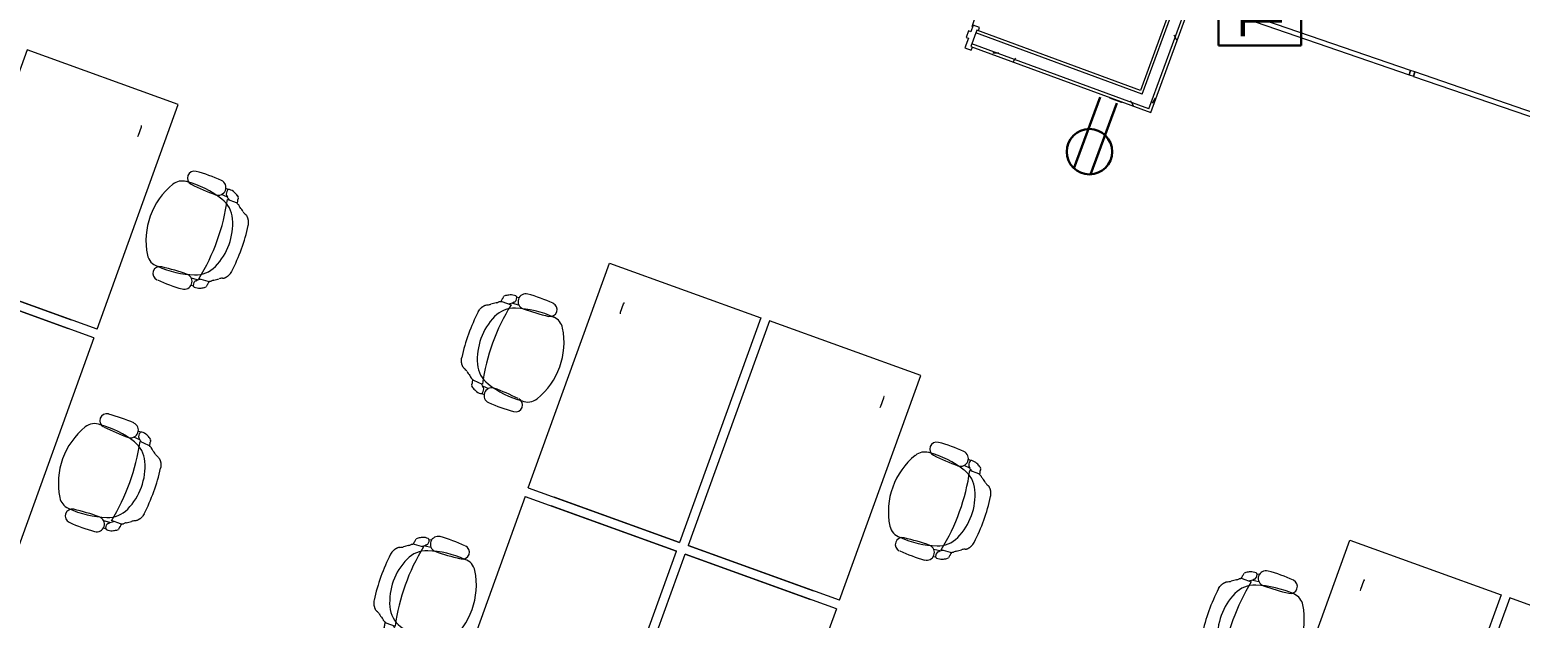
# Model space of a CAD drawing. Header units: inches. Extents: x -2349 to 1043, y -456 to 2193.
# Drawn here: x -86.7 to 237.6, y 107.3 to 235.4 of the extents above; entities that cross this region are included whole.
import ezdxf

# ---------------------------------------------------------------- set-up
doc = ezdxf.new("R2010")
doc.units = ezdxf.units.IN
doc.header["$MEASUREMENT"] = 0
for name, color, linetype, lineweight in [('A-ANNO-NOTE', 131, 'Continuous', 30), ('A-DOOR', 31, 'Continuous', 13), ('A-GLAZ-CURT', 52, 'Continuous', 13), ('A-GLAZ-CWMG', 51, 'Continuous', 13), ('A-WALL', 113, 'Continuous', 13), ('A-WALL-PATT', 111, 'Continuous', 13), ('E-ELEC-FIXT', 91, 'Continuous', 9), ('I-FURN', 30, 'Continuous', 9), ('I-WALL', 2, 'Continuous', 13)]:
    doc.layers.add(name, color=color, linetype=linetype, lineweight=lineweight)
doc.styles.add('Swis721 Lt BT', font='swissl.ttf', dxfattribs={"height": 9})
pattern_1 = [(0, (0, 0), (30.72, 7.68), [1.267, -21.773, 1.267, -21.773, -122.88]), (0, (0, 0), (30.72, 7.68), [-46.08, 1.267, -44.813, 1.267, -21.773, -53.76]), (0, (0, 0), (30.72, 7.68), [-115.2, 1.267, -14.093, 1.267, -37.133]), (120, (11.52, 3.84), (-22.01108, 22.7643), [1.267, -21.773, 1.267, -21.773, -122.88]), (120, (11.52, 3.84), (-22.01108, 22.7643), [-46.08, 1.267, -44.813, 1.267, -21.773, -53.76]), (120, (11.52, 3.84), (-22.01108, 22.7643), [-115.2, 1.267, -14.093, 1.267, -37.133]), (240, (15.36, 19.2), (-8.70892, -30.4443), [1.267, -21.773, 1.267, -21.773, -122.88]), (240, (15.36, 19.2), (-8.70892, -30.4443), [-46.08, 1.267, -44.813, 1.267, -21.773, -53.76]), (240, (15.36, 19.2), (-8.70892, -30.4443), [-115.2, 1.267, -14.093, 1.267, -37.133])]

# ---------------------------------------------------------------- blocks, each defined once
blk = doc.blocks.new('Door - Single - Solid Door-8597956-7TH FLOOR POWER _ SIGNAL')
at = {"layer": 'A-DOOR'}
for p, q in [((-14.01, 38.71), (-12.63, 38.71)), ((-14.01, 2.71), (-14.01, 38.71)), ((-12.63, 38.71), (-12.63, 2.71)), ((-12.63, 2.71), (-14.01, 2.71))]:
    blk.add_line(p, q, dxfattribs=at)
at = {"layer": 'A-DOOR', "lineweight": 9}
for p, q in [((-15.63, 2.71), (-15.63, 1.96)), ((-14.13, 2.71), (-15.63, 2.71)), ((-14.13, 1.21), (-14.13, 2.71)), ((-13.63, 1.21), (-14.13, 1.21)), ((-13.63, -0.29), (-13.63, 1.21)), ((22.12, 1.21), (21.62, 1.21)), ((21.62, 1.21), (21.62, -0.29)), ((23.62, 2.71), (22.12, 2.71)), ((22.12, 2.71), (22.12, 1.21)), ((23.62, 1.96), (23.62, 2.71)), ((-15.63, -1.79), (-15.63, -2.54)), ((-15.63, -2.54), (-14.13, -2.54)), ((-14.13, -2.54), (-14.13, -0.29)), ((-14.13, -0.29), (-13.63, -0.29)), ((21.62, -0.29), (22.12, -0.29)), ((22.12, -0.29), (22.12, -2.54)), ((22.12, -2.54), (23.62, -2.54)), ((23.62, -2.54), (23.62, -1.79))]:
    blk.add_line(p, q, dxfattribs=at)
blk.add_arc((-14.01, 2.71), 36, 359.5, 90, dxfattribs=at)
blk = doc.blocks.new('PS - Power Device _Wall Base_ - Duplex-4862727-7TH FLOOR POWER _ SIGNAL')
at = {"layer": 'E-ELEC-FIXT'}
for p, q in [((-2050.22, 383.66), (-2050.29, 383.48)), ((-2047.7, 382.55), (-2050.29, 383.48)), ((-2047.7, 382.55), (-2047.64, 382.73))]:
    blk.add_line(p, q, dxfattribs=at)
blk = doc.blocks.new('System Panel - Glazed-9773069-7TH FLOOR POWER _ SIGNAL')
at = {"layer": 'A-GLAZ-CURT'}
for p, q in [((24.74, 0.5), (-24.74, 0.5)), ((-24.74, 0.5), (-24.74, -0.5)), ((24.74, -0.5), (24.74, 0.5)), ((-24.74, -0.5), (24.74, -0.5))]:
    blk.add_line(p, q, dxfattribs=at)
blk = doc.blocks.new('Rectangular Mullion - 1_ x 1_ SQUARE-8461705-7TH FLOOR POWER _ SIGNAL')
at = {"layer": 'A-GLAZ-CWMG', "lineweight": 20}
for p, q in [((-0.5, 0.5), (0.5, 0.5)), ((-0.5, -0.5), (-0.5, 0.5)), ((0.5, 0.5), (0.5, -0.5)), ((0.5, -0.5), (-0.5, -0.5))]:
    blk.add_line(p, q, dxfattribs=at)
blk = doc.blocks.new('Steelcase - Ology - Desk Electric - Rectangular - 29__ D - 52_ x 35_-7821971-7TH FLOOR POWER _ SIGNAL')
at = {"layer": 'I-FURN'}
for p, q in [((-29, 23.78), (-29, -11.22)), ((-29, 23.78), (23, 23.78)), ((23, 23.78), (23, -11.22)), ((23, -11.22), (-29, -11.22))]:
    blk.add_line(p, q, dxfattribs=at)
blk = doc.blocks.new('Steelcase - Ology - Desk Electric - Base - Rectangular - 29__ D - 34__ W - 76__ W-7821973-7TH FLOOR POWER _ SIGNAL')
at = {"layer": 'I-FURN'}
for p, q in [((-28.68, -11.22), (-28.68, 17.78)), ((13.8, 17.83), (14.11, 17.9)), ((13.8, 17.79), (13.8, 17.83)), ((14.11, 17.9), (16.01, 17.9)), ((16.01, 17.9), (16.31, 17.83)), ((16.31, 17.83), (16.31, 17.79))]:
    blk.add_line(p, q, dxfattribs=at)
blk = doc.blocks.new('Steelcase - Seating - Series 1 - Task Chair - Task Chair-7826190-7TH FLOOR POWER _ SIGNAL')
at = {"layer": 'I-FURN'}
for p, q in [((-10.17, -2.55), (-10.38, -2.55)), ((-9.09, -2.55), (-9.22, -4.65)), ((9.09, -2.55), (9.09, -4.68)), ((10.17, -2.55), (10.38, -2.55)), ((-11.19, -5.22), (-11.25, -5.79)), ((-9.88, -5.14), (-9.56, -4.85)), ((-9.56, -4.85), (-9.71, -6.23)), ((9.2, -4.34), (9.09, -4.19)), ((9.88, -5.14), (9.56, -4.85)), ((9.56, -4.85), (9.71, -6.22)), ((11.19, -5.22), (11.25, -5.79))]:
    blk.add_line(p, q, dxfattribs=at)
for centre, radius, start, end in [((-3.05, -7.65), 6, 114.254, 162.1001), ((0, -14.41), 13.41, 65.746, 114.254), ((3.05, -7.65), 6, 17.8999, 65.746), ((-10.88, -7.44), 1.69, 4.2771, 175.7229), ((11.73, -12.42), 21.53, 162.1001, 184.2769), ((-2.85, -9.17), 7.99, 142.7486, 147.2514), ((-0.12, -48.46), 44.74, 78.1161, 101.7376), ((-12.1, -12.55), 21.92, 355.1341, 17.8999), ((2.85, -9.17), 7.99, 32.7486, 37.2514), ((10.88, -7.43), 1.68, 4.515, 180.2888), ((22.73, -9.96), 35.4, 175.7229, 184.9987), ((-61.01, -7.05), 51.82, 353.3109, 359.705), ((61.01, -7.18), 51.82, 180.2888, 186.6891), ((-22.73, -10.08), 35.4, 355.0013, 4.515), ((-11.04, -13.04), 1.5, 184.9987, 353.3109), ((-6.5, -14.17), 3.24, 177.4671, 238.7484), ((6.5, -14.16), 3.25, 301.2516, 355.7231), ((11.04, -13.04), 1.5, 186.6891, 355.0013), ((0, -3.46), 15.77, 238.7484, 301.2516)]:
    blk.add_arc(centre, radius, start, end, dxfattribs=at)
for centre, major_axis, ratio, start_param, end_param in [((-7.15, 5.5), (0.87, 6.2), 0.154562, 3.399732, 3.701416), ((0.01, -31.09), (37.17, 0.02), 0.886583, 1.427587, 1.713397), ((7.16, 5.51), (-0.87, 6.2), 0.154825, 2.582529, 2.883606), ((-8.59, -6.34), (1.72, 5.94), 0.52706, 1.108678, 1.274239), ((-9.88, -3.86), (0.31, 1.61), 0.651034, 0.76658, 1.051038), ((2.41, 4.34), (12.7, 6.86), 0.060387, 3.254097, 3.377177), ((14.26, 36.92), (23.61, 40.36), 0.024762, 2.883774, 2.945408), ((-4.52, 16.42), (4.45, 18.42), 0.085659, 3.22746, 3.341758), ((-4.27, 16.52), (4.71, 18.52), 0.083254, 3.342674, 3.400954), ((86.51, -0.26), (95.89, 4.54), 0.22439, 2.946156, 2.989179), ((-86.51, -0.11), (-95.89, 4.68), 0.223967, 3.294323, 3.337389), ((4.31, 16.54), (-4.67, 18.53), 0.08384, 2.882769, 2.961473), ((4.62, 16.47), (-4.35, 18.45), 0.086501, 2.96286, 3.053569), ((-14.1, 37.05), (-23.45, 40.49), 0.023763, 3.337899, 3.400622), ((-2.41, 4.34), (-12.7, 6.86), 0.060387, 2.906008, 3.029088), ((9.88, -3.86), (-0.31, 1.61), 0.651034, 5.232147, 5.516606), ((8.59, -6.34), (-1.72, 5.94), 0.52706, 5.008946, 5.174507), ((-9.53, -4.74), (0.03, 2.1), 0.841362, 1.08627, 1.703617), ((-10.94, -4.92), (-0.004, 0.422), 0.857374, 1.745249, 2.84774), ((-11.02, -3.62), (-0.99, 1.63), 0.718676, 2.427045, 3.274454), ((11.02, -3.62), (0.99, 1.63), 0.718676, 3.008732, 3.85614), ((10.94, -4.92), (0.004, 0.422), 0.857374, 3.435445, 4.537937), ((9.53, -4.74), (-0.03, 2.1), 0.841362, 4.579568, 5.196915)]:
    blk.add_ellipse(centre, major_axis=major_axis, ratio=ratio, start_param=start_param, end_param=end_param, dxfattribs=at)
for points, knots in [([(-7.38, 0.17), (-7.35, 0.26), (-7.27, 0.4), (-7.14, 0.56), (-7.05, 0.66), (-6.98, 0.73), (-6.91, 0.8), (-6.83, 0.86), (-6.74, 0.93), (-6.65, 1), (-6.56, 1.06), (-6.46, 1.12), (-6.36, 1.18), (-6.25, 1.24), (-6.14, 1.29), (-5.99, 1.35), (-5.72, 1.45), (-5.46, 1.5), (-5.29, 1.53)], [-1, -1, -1, -1, -0.833333, -0.75, -0.708333, -0.666667, -0.625, -0.583333, -0.541667, -0.5, -0.458333, -0.416667, -0.375, -0.333333, -0.291667, -0.25, -0.166667, 0, 0, 0, 0]), ([(5.29, 1.53), (5.46, 1.51), (5.72, 1.45), (5.99, 1.36), (6.14, 1.29), (6.25, 1.24), (6.36, 1.19), (6.46, 1.13), (6.56, 1.07), (6.65, 1), (6.74, 0.94), (6.83, 0.87), (6.91, 0.8), (6.98, 0.73), (7.05, 0.66), (7.14, 0.57), (7.27, 0.4), (7.35, 0.26), (7.38, 0.18)], [-1, -1, -1, -1, -0.833333, -0.75, -0.708333, -0.666667, -0.625, -0.583333, -0.541667, -0.5, -0.458333, -0.416667, -0.375, -0.333333, -0.291667, -0.25, -0.166667, 0, 0, 0, 0]), ([(-9, -2.35), (-9.06, -2.35), (-9.17, -2.37), (-9.39, -2.4), (-9.6, -2.44), (-9.74, -2.47), (-9.81, -2.49), (-9.84, -2.5), (-9.85, -2.5)], [0, 0, 0, 0, 0.142857, 0.285714, 0.571429, 0.785714, 0.892857, 1, 1, 1, 1]), ([(9, -2.35), (9.06, -2.35), (9.17, -2.37), (9.39, -2.4), (9.6, -2.44), (9.74, -2.47), (9.81, -2.49), (9.84, -2.5), (9.85, -2.5)], [0, 0, 0, 0, 0.142857, 0.285714, 0.571429, 0.785714, 0.892857, 1, 1, 1, 1])]:
    blk.add_open_spline(points, degree=3, knots=knots, dxfattribs=at)
blk = doc.blocks.new('Steelcase - Ology - Desk Electric - Rectangular - 29__ D - 52_ x 35_-7821944-7TH FLOOR POWER _ SIGNAL')
at = {"layer": 'I-FURN'}
for p, q in [((-29, -23.78), (-29, 11.22)), ((23, 11.22), (-29, 11.22)), ((23, -23.78), (23, 11.22)), ((-29, -23.78), (23, -23.78))]:
    blk.add_line(p, q, dxfattribs=at)
blk = doc.blocks.new('Steelcase - Ology - Desk Electric - Base - Rectangular - 29__ D - 34__ W - 76__ W-7821946-7TH FLOOR POWER _ SIGNAL')
at = {"layer": 'I-FURN'}
for p, q in [((-28.68, 11.22), (-28.68, -17.78)), ((13.8, -17.79), (13.8, -17.83)), ((13.8, -17.83), (14.11, -17.9)), ((14.11, -17.9), (16.01, -17.9)), ((16.01, -17.9), (16.31, -17.83)), ((16.31, -17.83), (16.31, -17.79))]:
    blk.add_line(p, q, dxfattribs=at)
blk = doc.blocks.new('Steelcase - Seating - Series 1 - Task Chair - Task Chair-7826191-7TH FLOOR POWER _ SIGNAL')
at = {"layer": 'I-FURN'}
for p, q in [((-11.19, 5.22), (-11.25, 5.79)), ((-9.88, 5.14), (-9.56, 4.85)), ((-9.56, 4.85), (-9.71, 6.23)), ((-9.09, 2.55), (-9.22, 4.65)), ((9.09, 2.55), (9.09, 4.68)), ((9.2, 4.34), (9.09, 4.19)), ((9.56, 4.85), (9.71, 6.22)), ((9.88, 5.14), (9.56, 4.85)), ((11.19, 5.22), (11.25, 5.79)), ((-10.17, 2.55), (-10.38, 2.55)), ((10.17, 2.55), (10.38, 2.55))]:
    blk.add_line(p, q, dxfattribs=at)
for centre, radius, start, end in [((-6.5, 14.17), 3.24, 121.2516, 182.5329), ((0, 3.46), 15.77, 58.7484, 121.2516), ((6.5, 14.16), 3.25, 4.2769, 58.7484), ((22.73, 9.96), 35.4, 175.0013, 184.2771), ((-11.04, 13.04), 1.5, 6.6891, 175.0013), ((11.73, 12.42), 21.53, 175.7231, 197.8999), ((-61.01, 7.05), 51.82, 0.295, 6.6891), ((-12.1, 12.55), 21.92, 342.1001, 4.8659), ((61.01, 7.18), 51.82, 173.3109, 179.7112), ((11.04, 13.04), 1.5, 4.9987, 173.3109), ((-22.73, 10.08), 35.4, 355.485, 4.9987), ((-10.88, 7.44), 1.69, 184.2771, 355.7229), ((10.88, 7.43), 1.68, 179.7112, 355.485), ((-2.85, 9.17), 7.99, 212.7486, 217.2514), ((-0.12, 48.46), 44.74, 258.2624, 281.8839), ((-3.05, 7.65), 6, 197.8999, 245.746), ((3.05, 7.65), 6, 294.254, 342.1001), ((2.85, 9.17), 7.99, 322.7486, 327.2514), ((0, 14.41), 13.41, 245.746, 294.254)]:
    blk.add_arc(centre, radius, start, end, dxfattribs=at)
for centre, major_axis, ratio, start_param, end_param in [((-9.53, 4.74), (-0.03, 2.1), 0.841362, 1.437975, 2.055322), ((-10.94, 4.92), (0.004, 0.422), 0.857374, 0.293852, 1.396344), ((-8.59, 6.34), (-1.72, 5.94), 0.52706, 1.867354, 2.032914), ((-11.02, 3.62), (0.99, 1.63), 0.718676, 6.150324, 6.997733), ((11.02, 3.62), (-0.99, 1.63), 0.718676, 5.568638, 6.416046), ((8.59, 6.34), (1.72, 5.94), 0.52706, 4.250271, 4.415832), ((10.94, 4.92), (-0.004, 0.422), 0.857374, 4.886841, 5.989333), ((9.53, 4.74), (0.03, 2.1), 0.841362, 4.227863, 4.84521), ((-9.88, 3.86), (-0.31, 1.61), 0.651034, 2.090555, 2.375013), ((2.41, -4.34), (-12.7, 6.86), 0.060387, 6.047601, 6.170681), ((14.26, -36.92), (-23.61, 40.36), 0.024762, 0.196185, 0.257818), ((-4.52, -16.42), (-4.45, 18.42), 0.085659, 6.08302, 6.197318), ((-4.27, -16.52), (-4.71, 18.52), 0.083254, 6.023824, 6.082104), ((86.51, 0.26), (-95.89, 4.54), 0.22439, 0.152414, 0.195437), ((-7.15, -5.5), (-0.87, 6.2), 0.154562, 5.723362, 6.025046), ((7.16, -5.51), (0.87, 6.2), 0.154825, 0.257987, 0.559064), ((-86.51, 0.11), (95.89, 4.68), 0.223967, 6.087389, 6.130455), ((4.31, -16.54), (4.67, 18.53), 0.08384, 0.18012, 0.258824), ((4.62, -16.47), (4.35, 18.45), 0.086501, 0.088023, 0.178733), ((-14.1, -37.05), (23.45, 40.49), 0.023763, 6.024156, 6.086879), ((-2.41, -4.34), (12.7, 6.86), 0.060387, 0.112505, 0.235585), ((9.88, 3.86), (0.31, 1.61), 0.651034, 3.908172, 4.192631), ((0.01, 31.09), (-37.17, 0.02), 0.886583, 1.428196, 1.714006)]:
    blk.add_ellipse(centre, major_axis=major_axis, ratio=ratio, start_param=start_param, end_param=end_param, dxfattribs=at)
for points, knots in [([(-9, 2.35), (-9.06, 2.35), (-9.17, 2.37), (-9.39, 2.4), (-9.6, 2.44), (-9.74, 2.47), (-9.81, 2.49), (-9.84, 2.5), (-9.85, 2.5)], [0, 0, 0, 0, 0.142857, 0.285714, 0.571429, 0.785714, 0.892857, 1, 1, 1, 1]), ([(9, 2.35), (9.06, 2.35), (9.17, 2.37), (9.39, 2.4), (9.6, 2.44), (9.74, 2.47), (9.81, 2.49), (9.84, 2.5), (9.85, 2.5)], [0, 0, 0, 0, 0.142857, 0.285714, 0.571429, 0.785714, 0.892857, 1, 1, 1, 1]), ([(-7.38, -0.17), (-7.35, -0.26), (-7.27, -0.4), (-7.14, -0.56), (-7.05, -0.66), (-6.98, -0.73), (-6.91, -0.8), (-6.83, -0.86), (-6.74, -0.93), (-6.65, -1), (-6.56, -1.06), (-6.46, -1.12), (-6.36, -1.18), (-6.25, -1.24), (-6.14, -1.29), (-5.99, -1.35), (-5.72, -1.45), (-5.46, -1.5), (-5.29, -1.53)], [-1, -1, -1, -1, -0.833333, -0.75, -0.708333, -0.666667, -0.625, -0.583333, -0.541667, -0.5, -0.458333, -0.416667, -0.375, -0.333333, -0.291667, -0.25, -0.166667, 0, 0, 0, 0]), ([(5.29, -1.53), (5.46, -1.51), (5.72, -1.45), (5.99, -1.36), (6.14, -1.29), (6.25, -1.24), (6.36, -1.19), (6.46, -1.13), (6.56, -1.07), (6.65, -1), (6.74, -0.94), (6.83, -0.87), (6.91, -0.8), (6.98, -0.73), (7.05, -0.66), (7.14, -0.57), (7.27, -0.4), (7.35, -0.26), (7.38, -0.18)], [-1, -1, -1, -1, -0.833333, -0.75, -0.708333, -0.666667, -0.625, -0.583333, -0.541667, -0.5, -0.458333, -0.416667, -0.375, -0.333333, -0.291667, -0.25, -0.166667, 0, 0, 0, 0])]:
    blk.add_open_spline(points, degree=3, knots=knots, dxfattribs=at)

msp = doc.modelspace()

# ---------------------------------------------------------------- hatches: boundary and pattern name
at = {"layer": 'A-WALL-PATT', "lineweight": 9}
h = msp.add_hatch(dxfattribs=at)
h.set_pattern_fill('FP_1', color=256, style=0, pattern_type=2)
h.set_pattern_definition(pattern_1)
h.paths.add_polyline_path([(162.83, 234.48), (165.33, 241.28), (165.33, 337), (162.83, 337), (162.83, 239.47)], flags=0)
h = msp.add_hatch(dxfattribs=at)
h.set_pattern_fill('FP_1', color=256, style=0, pattern_type=2)
h.set_pattern_definition(pattern_1)
h.paths.add_polyline_path([(156.85, 218.21), (157.71, 220.55), (119.15, 234.73), (118.29, 232.38), (119.89, 231.8)], flags=0)
h.paths.add_polyline_path([(82.16, 245.67), (83.02, 248.01), (76.2, 250.52), (75.95, 249.81), (77.13, 249.38), (76.96, 248.91), (76.32, 248.61), (75.62, 248.87), (75.36, 248.16), (78.75, 246.92)], flags=0)
h = msp.add_hatch(dxfattribs=at)
h.set_pattern_fill('FP_1', color=256, style=0, pattern_type=2)
h.set_pattern_definition(pattern_1)
h.paths.add_polyline_path([(157.22, 217.41), (157.44, 217.99), (118.29, 232.38), (118.08, 231.8), (119.67, 231.21)], flags=0)
h.paths.add_polyline_path([(81.94, 245.08), (82.16, 245.67), (74.78, 248.38), (74.57, 247.79), (80.34, 245.67)], flags=0)
h = msp.add_hatch(dxfattribs=at)
h.set_pattern_fill('FP_1', color=256, style=0, pattern_type=2)
h.set_pattern_definition(pattern_1)
h.paths.add_polyline_path([(157.71, 220.55), (162.83, 234.48), (162.83, 241.73), (155.37, 221.42), (157.44, 220.66)], flags=0)
h = msp.add_hatch(dxfattribs=at)
h.set_pattern_fill('FP_1', color=256, style=0, pattern_type=2)
h.set_pattern_definition(pattern_1)
h.paths.add_polyline_path([(157.44, 217.99), (165.33, 239.47), (165.29, 241.17), (156.85, 218.21), (157.22, 218.07)], flags=0)

# ---------------------------------------------------------------- linework, layer by layer
at = {"layer": 'A-ANNO-NOTE'}
for p, q in [((171.96, 249.97), (171.96, 231.97)), ((189.96, 231.97), (189.96, 249.97)), ((171.96, 231.97), (189.96, 231.97)), ((146.23, 220.75), (140.53, 205.24)), ((149.83, 219.43), (144.13, 203.92)), ((149.83, 219.43), (144.13, 203.92))]:
    msp.add_line(p, q, dxfattribs=at)
msp.add_circle((143.9, 208.86), 4.95, dxfattribs=at)
at = {"layer": 'A-WALL'}
for p, q in [((155.37, 221.42), (162.83, 241.73)), ((156.85, 218.21), (165.33, 241.28)), ((155.37, 221.42), (119.15, 234.73)), ((156.85, 218.21), (118.29, 232.38))]:
    msp.add_line(p, q, dxfattribs=at)
at = {"layer": 'I-WALL'}
for p, q in [((162.21, 241.84), (155, 222.22)), ((157.22, 217.41), (165.96, 241.17)), ((119.37, 235.32), (118.08, 231.8)), ((155, 222.22), (119.37, 235.32)), ((118.08, 231.8), (157.22, 217.41))]:
    msp.add_line(p, q, dxfattribs=at)

# ---------------------------------------------------------------- block references
at = {"layer": 'A-DOOR', "rotation": 339.8152783315902}
msp.add_blockref('Door - Single - Solid Door-8597956-7TH FLOOR POWER _ SIGNAL', (96.88, 241.49), dxfattribs=at)
at = {"layer": 'A-GLAZ-CURT', "lineweight": 9, "rotation": 340.9999999999998}
for p in [(190.22, 234.12), (237.95, 217.69)]:
    msp.add_blockref('System Panel - Glazed-9773069-7TH FLOOR POWER _ SIGNAL', p, dxfattribs=at)
at = {"layer": 'A-GLAZ-CWMG', "lineweight": 9, "extrusion": (0, 0, -1), "rotation": 199.0000000000002}
msp.add_blockref('Rectangular Mullion - 1_ x 1_ SQUARE-8461705-7TH FLOOR POWER _ SIGNAL', (-214.08, 225.91), dxfattribs=at)
at = {"layer": 'E-ELEC-FIXT', "rotation": 359.6693212160685}
msp.add_blockref('PS - Power Device _Wall Base_ - Duplex-4862727-7TH FLOOR POWER _ SIGNAL', (2196.34, -174.82), dxfattribs=at)
at = {"layer": 'I-FURN'}
for name, p, rotation in [('Steelcase - Ology - Desk Electric - Rectangular - 29__ D - 52_ x 35_-7821944-7TH FLOOR POWER _ SIGNAL', (-84.57, 205.58), 70.14595711552288), ('Steelcase - Ology - Desk Electric - Base - Rectangular - 29__ D - 34__ W - 76__ W-7821946-7TH FLOOR POWER _ SIGNAL', (-84.68, 205.28), 70.14595711552288), ('Steelcase - Seating - Series 1 - Task Chair - Task Chair-7826191-7TH FLOOR POWER _ SIGNAL', (-42.4, 188.31), 70.14595711552238), ('Steelcase - Ology - Desk Electric - Rectangular - 29__ D - 52_ x 35_-7821971-7TH FLOOR POWER _ SIGNAL', (54, 154.87), 70.14595711552245), ('Steelcase - Ology - Desk Electric - Rectangular - 29__ D - 52_ x 35_-7821971-7TH FLOOR POWER _ SIGNAL', (-104.95, 149.14), 250.1459571155227), ('Steelcase - Ology - Desk Electric - Base - Rectangular - 29__ D - 34__ W - 76__ W-7821973-7TH FLOOR POWER _ SIGNAL', (-104.84, 149.45), 250.1459571155227), ('Steelcase - Seating - Series 1 - Task Chair - Task Chair-7826190-7TH FLOOR POWER _ SIGNAL', (10.53, 168.53), 70.14595711552282), ('Steelcase - Ology - Desk Electric - Base - Rectangular - 29__ D - 34__ W - 76__ W-7821973-7TH FLOOR POWER _ SIGNAL', (53.9, 154.57), 70.14595711552245), ('Steelcase - Ology - Desk Electric - Rectangular - 29__ D - 52_ x 35_-7821944-7TH FLOOR POWER _ SIGNAL', (76.99, 146.57), 70.14595711552282), ('Steelcase - Ology - Desk Electric - Base - Rectangular - 29__ D - 34__ W - 76__ W-7821946-7TH FLOOR POWER _ SIGNAL', (76.88, 146.27), 70.14595711552282), ('Steelcase - Seating - Series 1 - Task Chair - Task Chair-7826190-7TH FLOOR POWER _ SIGNAL', (-61.47, 135.49), 250.1459571155232), ('Steelcase - Seating - Series 1 - Task Chair - Task Chair-7826191-7TH FLOOR POWER _ SIGNAL', (119.16, 129.3), 70.14595711552244), ('Steelcase - Ology - Desk Electric - Rectangular - 29__ D - 52_ x 35_-7821944-7TH FLOOR POWER _ SIGNAL', (33.63, 98.44), 250.145957115523), ('Steelcase - Ology - Desk Electric - Base - Rectangular - 29__ D - 34__ W - 76__ W-7821946-7TH FLOOR POWER _ SIGNAL', (33.73, 98.74), 250.145957115523), ('Steelcase - Seating - Series 1 - Task Chair - Task Chair-7826191-7TH FLOOR POWER _ SIGNAL', (-8.54, 115.71), 250.1459571155225), ('Steelcase - Ology - Desk Electric - Rectangular - 29__ D - 52_ x 35_-7821971-7TH FLOOR POWER _ SIGNAL', (215.1, 94.58), 70.14595711552192), ('Steelcase - Ology - Desk Electric - Rectangular - 29__ D - 52_ x 35_-7821971-7TH FLOOR POWER _ SIGNAL', (56.61, 90.14), 250.1459571155226), ('Steelcase - Ology - Desk Electric - Base - Rectangular - 29__ D - 34__ W - 76__ W-7821973-7TH FLOOR POWER _ SIGNAL', (56.72, 90.44), 250.1459571155226), ('Steelcase - Seating - Series 1 - Task Chair - Task Chair-7826190-7TH FLOOR POWER _ SIGNAL', (171.63, 108.23), 70.14595711552242), ('Steelcase - Ology - Desk Electric - Base - Rectangular - 29__ D - 34__ W - 76__ W-7821973-7TH FLOOR POWER _ SIGNAL', (214.99, 94.28), 70.14595711552192), ('Steelcase - Ology - Desk Electric - Rectangular - 29__ D - 52_ x 35_-7821944-7TH FLOOR POWER _ SIGNAL', (238.09, 86.28), 70.1459571155223)]:
    msp.add_blockref(name, p, dxfattribs=dict(at, rotation=rotation))

# ---------------------------------------------------------------- texts
at = {"layer": 'A-ANNO-NOTE', "lineweight": 9, "insert": (176.78, 233.67), "char_height": 9, "width": 16.968, "attachment_point": 1, "rotation": 90, "style": 'Swis721 Lt BT'}
msp.add_mtext('TV', dxfattribs=at)

doc.saveas('drawing.dxf')
